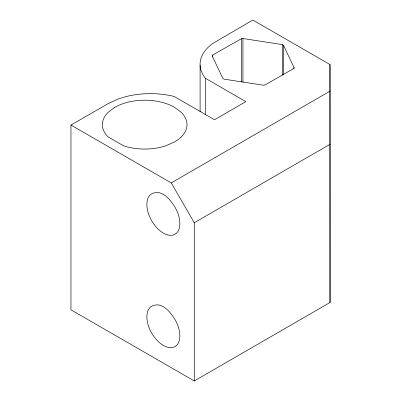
<?xml version="1.0" encoding="UTF-8"?>
<svg xmlns="http://www.w3.org/2000/svg" width="401" height="401" viewBox="0 0 401 401"><rect width="100%" height="100%" fill="white"/><g stroke="black" fill="none" stroke-linecap="round" stroke-linejoin="round"><path stroke-width="0.6" d="M212.63 56.922L212.63 55.047L241.367 38.757L242.931 38.516L282.294 44.596L283.447 45.258L294.068 67.644L294.068 68.892M242.931 82.28L242.931 38.516M282.294 75.233L282.294 44.596M283.442 74.641L283.447 45.258M205.502 78.345L245.833 101.633L214.5 119.744L174.149 96.451A60.06 34.676 0 0 0 122.385 97.628L117.267 99.383L108.049 103.714L70.962 125.052L70.962 309.823L194.269 380.95L330.033 302.479L329.983 64.546L252.836 20.05L212.73 43.498A57.433 33.158 0 0 0 205.502 78.345L205.502 114.636M294.068 67.644L293.647 68.556L265.036 84.982L263.467 85.228L224.024 79.137L222.876 78.476L212.204 55.965L212.63 55.047M70.962 125.052L171.247 182.891L330.013 91.142M194.269 380.95L194.269 222.745L330.038 144.28M171.247 182.891L194.269 222.745M330.033 302.479L329.983 64.546M241.367 38.757L241.367 81.894M200.099 65.358L200.099 111.658M114.761 107.368L108.039 112.425A42.311 24.431 0 0 0 108.059 136.856L123.553 145.794A42.311 24.431 0 0 0 165.869 145.784L174.625 141.899A42.311 24.431 0 0 0 181.327 112.405L174.6 107.348A42.311 24.431 0 0 0 114.761 107.368M175.999 345.888A23.328 13.474 60 0 0 171.608 314.62A19.809 11.444 60 0 0 155.107 305.101A23.328 13.474 60 0 0 150.716 331.306A23.328 13.474 60 0 0 175.999 345.888M175.999 233.557A23.328 13.474 60 0 0 171.608 202.284A19.809 11.444 60 0 0 155.107 192.766A23.328 13.474 60 0 0 150.716 218.971A23.328 13.474 60 0 0 175.999 233.557"/></g></svg>
